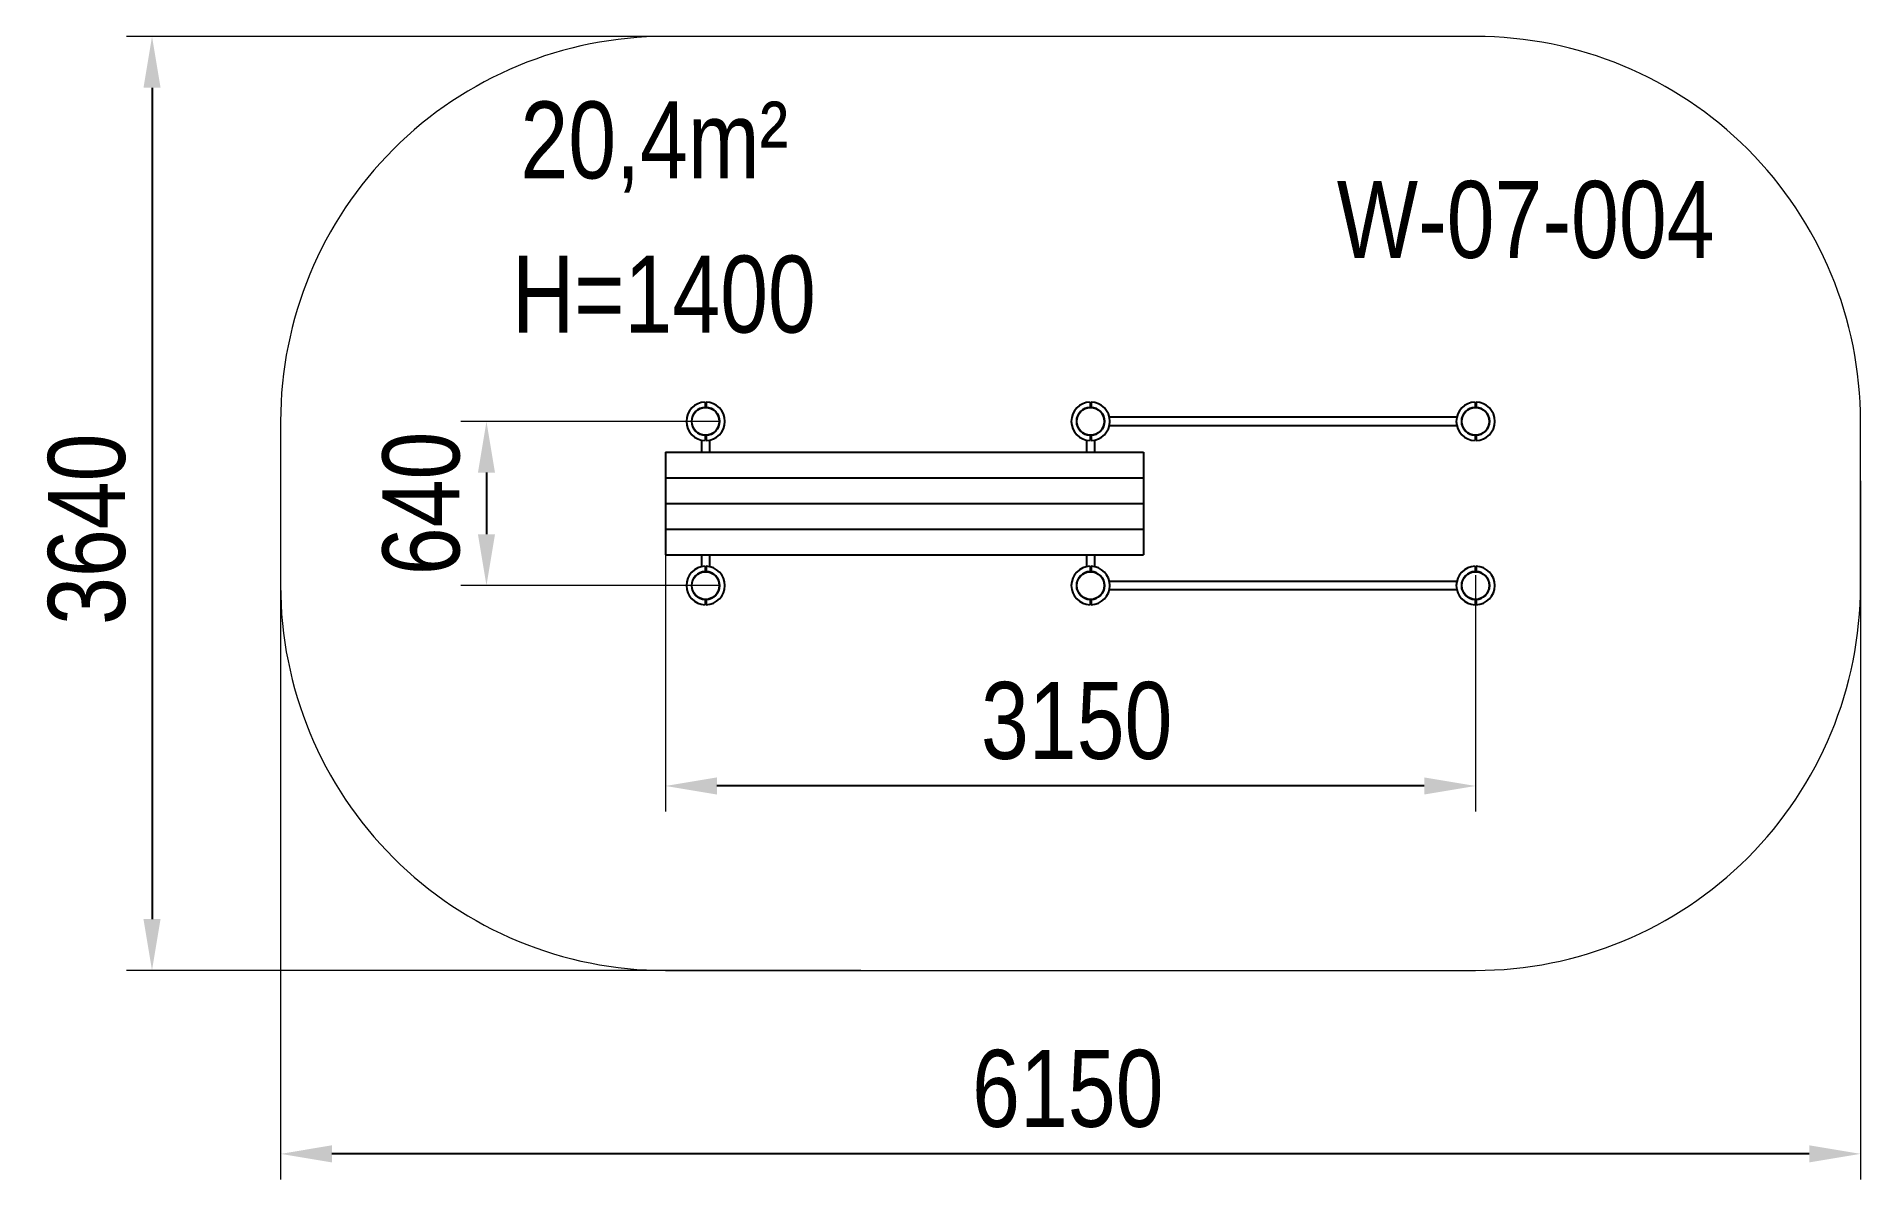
# Model space of a CAD drawing. Header units: millimetres. Extents: x -3841 to 3266, y -2562 to 1893.
import ezdxf

# ---------------------------------------------------------------- set-up
doc = ezdxf.new("R2010")
doc.units = ezdxf.units.MM
for name, color, linetype in [('DIKOM_ЗОНА', 80, 'Continuous'), ('DIKOM_ОБЪЕКТ', 7, 'Continuous'), ('DIKOM_РАЗМЕР_ЗОНА', 7, 'Continuous'), ('DIKOM_РАЗМЕР_ОБЪЕКТА', 7, 'Continuous')]:
    doc.layers.add(name, color=color, linetype=linetype)
doc.styles.add('style1', font='arial.ttf', dxfattribs={"width": 0.8})
doc.dimstyles.new('1-50', dxfattribs={"dimtxt": 300, "dimasz": 200, "dimexe": 100, "dimexo": 0, "dimgap": 100, "dimtad": 1, "dimdec": 0, "dimtxsty": 'style1', "dimcen": 0, "dimclrd": 7, "dimclre": 7, "dimadec": 1, "dimazin": 2, "dimtfac": 1, "dimtdec": 0, "dimtmove": 0, "dimatfit": 3, "dimfxl": 0, "dimlwd": 25, "dimlwe": 18, "dimarcsym": 0})

# ---------------------------------------------------------------- blocks, each defined once
blk = doc.blocks.new('*D9')
at = {"layer": 'Defpoints', "color": 0, "transparency": 16777216}
for p in [(-860.5, 1892.5), (-3390.5, -1747.5), (-628.8, -1747.5)]:
    blk.add_point(p, dxfattribs=at)
at = {"layer": 'DIKOM_РАЗМЕР_ЗОНА', "color": 7, "lineweight": 18, "transparency": 16777216}
for p, q in [((-860.5, 1892.5), (-3490.5, 1892.5)), ((-628.8, -1747.5), (-3490.5, -1747.5))]:
    blk.add_line(p, q, dxfattribs=at)
at = {"layer": 'DIKOM_РАЗМЕР_ЗОНА', "color": 7, "lineweight": 25, "transparency": 16777216}
blk.add_line((-3390.5, 1692.5), (-3390.5, -1547.5), dxfattribs=at)
at = {"layer": 'DIKOM_РАЗМЕР_ЗОНА', "color": 7, "transparency": 16777216}
for points in [[(-3423.8, 1692.5), (-3357.2, 1692.5), (-3390.5, 1892.5)], [(-3423.8, -1547.5), (-3357.2, -1547.5), (-3390.5, -1747.5)]]:
    blk.add_solid(points, dxfattribs=at)
at = {"layer": 'DIKOM_РАЗМЕР_ЗОНА', "color": 0, "transparency": 16777216, "insert": (-3643.8, -27.9), "char_height": 300, "attachment_point": 5, "rotation": 90, "style": 'style1'}
blk.add_mtext('3640', dxfattribs=at)
blk = doc.blocks.new('*D10')
at = {"layer": 'Defpoints', "color": 0, "transparency": 16777216}
for p in [(-2889.5, 210.2), (3266.5, 160.3), (-2889.5, -2462.5)]:
    blk.add_point(p, dxfattribs=at)
at = {"layer": 'DIKOM_РАЗМЕР_ЗОНА', "color": 7, "lineweight": 18, "transparency": 16777216}
for p, q in [((-2889.5, 210.2), (-2889.5, -2562.5)), ((3266.5, 160.3), (3266.5, -2562.5))]:
    blk.add_line(p, q, dxfattribs=at)
at = {"layer": 'DIKOM_РАЗМЕР_ЗОНА', "color": 7, "lineweight": 25, "transparency": 16777216}
blk.add_line((3066.5, -2462.5), (-2689.5, -2462.5), dxfattribs=at)
at = {"layer": 'DIKOM_РАЗМЕР_ЗОНА', "color": 7, "transparency": 16777216}
for points in [[(-2689.5, -2429.1), (-2689.5, -2495.8), (-2889.5, -2462.5)], [(3066.5, -2429.1), (3066.5, -2495.8), (3266.5, -2462.5)]]:
    blk.add_solid(points, dxfattribs=at)
at = {"layer": 'DIKOM_РАЗМЕР_ЗОНА', "color": 0, "transparency": 16777216, "insert": (177.8, -2209.3), "char_height": 300, "attachment_point": 5, "style": 'style1'}
blk.add_mtext('6150', dxfattribs=at)
blk = doc.blocks.new('*D11')
at = {"layer": 'Defpoints', "color": 0, "transparency": 16777216}
for p in [(-1389.5, -92.2), (1766.5, -207.5), (-1389.5, -1028.6)]:
    blk.add_point(p, dxfattribs=at)
at = {"layer": 'DIKOM_РАЗМЕР_ОБЪЕКТА', "color": 7, "lineweight": 18, "transparency": 16777216}
for p, q in [((-1389.5, -92.2), (-1389.5, -1128.6)), ((1766.5, -207.5), (1766.5, -1128.6))]:
    blk.add_line(p, q, dxfattribs=at)
at = {"layer": 'DIKOM_РАЗМЕР_ОБЪЕКТА', "color": 7, "lineweight": 25, "transparency": 16777216}
blk.add_line((1566.5, -1028.6), (-1189.5, -1028.6), dxfattribs=at)
at = {"layer": 'DIKOM_РАЗМЕР_ОБЪЕКТА', "color": 7, "transparency": 16777216}
for points in [[(-1189.5, -995.2), (-1189.5, -1061.9), (-1389.5, -1028.6)], [(1566.5, -995.2), (1566.5, -1061.9), (1766.5, -1028.6)]]:
    blk.add_solid(points, dxfattribs=at)
at = {"layer": 'DIKOM_РАЗМЕР_ОБЪЕКТА', "color": 0, "transparency": 16777216, "insert": (212.4, -775.3), "char_height": 300, "attachment_point": 5, "style": 'style1'}
blk.add_mtext('3150', dxfattribs=at)
blk = doc.blocks.new('*D12')
at = {"layer": 'Defpoints', "color": 0, "transparency": 16777216}
for p in [(-1183.5, 392.5), (-2087.3, -247.5), (-1183.5, -247.5)]:
    blk.add_point(p, dxfattribs=at)
at = {"layer": 'DIKOM_РАЗМЕР_ОБЪЕКТА', "color": 7, "lineweight": 18, "transparency": 16777216}
for p, q in [((-1183.5, 392.5), (-2187.3, 392.5)), ((-1183.5, -247.5), (-2187.3, -247.5))]:
    blk.add_line(p, q, dxfattribs=at)
at = {"layer": 'DIKOM_РАЗМЕР_ОБЪЕКТА', "color": 7, "lineweight": 25, "transparency": 16777216}
blk.add_line((-2087.3, 192.5), (-2087.3, -47.5), dxfattribs=at)
at = {"layer": 'DIKOM_РАЗМЕР_ОБЪЕКТА', "color": 7, "transparency": 16777216}
for points in [[(-2120.6, 192.5), (-2054, 192.5), (-2087.3, 392.5)], [(-2120.6, -47.5), (-2054, -47.5), (-2087.3, -247.5)]]:
    blk.add_solid(points, dxfattribs=at)
at = {"layer": 'DIKOM_РАЗМЕР_ОБЪЕКТА', "color": 0, "transparency": 16777216, "insert": (-2340.5, 72.5), "char_height": 300, "attachment_point": 5, "rotation": 90, "style": 'style1'}
blk.add_mtext('640', dxfattribs=at)

msp = doc.modelspace()

# ---------------------------------------------------------------- linework, layer by layer
at = {"layer": 'DIKOM_ЗОНА', "color": 3, "lineweight": 15}
msp.add_lwpolyline([(-2889.5, -247.5, 0.414214), (-1389.5, -1747.5), (1766.5, -1747.5, 0.414214), (3266.5, -247.5), (3266.5, 392.5, 0.414214), (1766.5, 1892.5), (-1389.5, 1892.5, 0.414214), (-2889.5, 392.5)], format="xyb", close=True, dxfattribs=at)
at = {"layer": 'DIKOM_ОБЪЕКТ'}
for p, q in [((-1235.5, 467.5), (-1235.5, 447)), ((-1235.5, 447.5), (-1231.5, 447.5)), ((-1231.5, 467.5), (-1231.5, 447)), ((264.5, 467.5), (264.5, 447)), ((264.5, 447.5), (268.5, 447.5)), ((268.5, 467.5), (268.5, 447)), ((1764.5, 467.5), (1764.5, 447)), ((1764.5, 447.5), (1768.5, 447.5)), ((1768.5, 467.5), (1768.5, 447)), ((1693.2, 408.5), (339.8, 408.5)), ((339.8, 376.5), (1693.2, 376.5)), ((-1249.5, 319.2), (-1249.5, 272.5)), ((-1235.5, 338), (-1235.5, 317.5)), ((-1231.5, 338), (-1231.5, 317.5)), ((-1217.5, 272.5), (-1217.5, 319.2)), ((250.5, 319.2), (250.5, 272.5)), ((264.5, 338), (264.5, 317.5)), ((268.5, 338), (268.5, 317.5)), ((282.5, 272.5), (282.5, 319.2)), ((1764.5, 338), (1764.5, 317.5)), ((1768.5, 338), (1768.5, 317.5)), ((-1389.5, 272.5), (472.5, 272.5)), ((-1389.5, 272.5), (-1389.5, -127.5)), ((472.5, 272.5), (472.5, -127.5)), ((-1389.5, 172.5), (472.5, 172.5)), ((-1389.5, 72.5), (472.5, 72.5)), ((-1389.5, -27.5), (472.5, -27.5)), ((-1389.5, -127.5), (472.5, -127.5)), ((-1249.5, -127.5), (-1249.5, -174.2)), ((-1217.5, -174.2), (-1217.5, -127.5)), ((250.5, -127.5), (250.5, -174.2)), ((282.5, -174.2), (282.5, -127.5)), ((-1249.5, -195.4), (-1249.5, -197.5)), ((-1235.5, -172.5), (-1235.5, -193)), ((-1235.5, -192.5), (-1231.5, -192.5)), ((-1231.5, -172.5), (-1231.5, -193)), ((-1217.5, -197.5), (-1217.5, -195.4)), ((264.5, -172.5), (264.5, -193)), ((264.5, -192.5), (268.5, -192.5)), ((268.5, -172.5), (268.5, -193)), ((1764.5, -172.5), (1764.5, -193)), ((1764.5, -192.5), (1768.5, -192.5)), ((1768.5, -172.5), (1768.5, -193)), ((1693.2, -231.5), (339.8, -231.5)), ((339.8, -263.5), (1693.2, -263.5)), ((-1235.5, -302), (-1235.5, -322.5)), ((-1231.5, -302), (-1231.5, -322.5)), ((264.5, -302), (264.5, -322.5)), ((268.5, -302), (268.5, -322.5)), ((1764.5, -302), (1764.5, -322.5)), ((1768.5, -302), (1768.5, -322.5))]:
    msp.add_line(p, q, dxfattribs=at)
for centre in [(-1233.5, 392.5), (266.5, 392.5), (1766.5, 392.5), (-1233.5, -247.5), (266.5, -247.5), (1766.5, -247.5)]:
    msp.add_circle(centre, 54, dxfattribs=at)
for centre, radius, start, end in [((-1233.5, 392.5), 75, 91.52807, 268.47193), ((-1233.5, 392.5), 54.5, 92.10307, 267.89693), ((-1233.5, 392.5), 75, 271.52807, 88.47193), ((-1233.5, 392.5), 54.5, 272.10307, 87.89693), ((266.5, 392.5), 75, 91.52807, 268.47193), ((266.5, 392.5), 54.5, 92.10307, 267.89693), ((266.5, 392.5), 75, 271.52807, 88.47193), ((266.5, 392.5), 54.5, 272.10307, 87.89693), ((1766.5, 392.5), 75, 91.52807, 268.47193), ((1766.5, 392.5), 54.5, 92.10307, 267.89693), ((1766.5, 392.5), 75, 271.52807, 88.47193), ((1766.5, 392.5), 54.5, 272.10307, 87.89693), ((-1233.5, -247.5), 75, 91.52807, 268.47193), ((-1233.5, -247.5), 54.5, 92.10307, 267.89693), ((-1233.5, -247.5), 75, 271.52807, 88.47193), ((-1233.5, -247.5), 54.5, 272.10307, 87.89693), ((266.5, -247.5), 75, 91.52807, 268.47193), ((266.5, -247.5), 54.5, 92.10307, 267.89693), ((266.5, -247.5), 75, 271.52807, 88.47193), ((266.5, -247.5), 54.5, 272.10307, 87.89693), ((1766.5, -247.5), 75, 91.52807, 268.47193), ((1766.5, -247.5), 54.5, 92.10307, 267.89693), ((1766.5, -247.5), 75, 271.52807, 88.47193), ((1766.5, -247.5), 54.5, 272.10307, 87.89693)]:
    msp.add_arc(centre, radius, start, end, dxfattribs=at)

# ---------------------------------------------------------------- texts
at = {"layer": 'DIKOM_РАЗМЕР_ОБЪЕКТА', "char_height": 300, "width": 5885.531, "attachment_point": 1, "style": 'style1'}
for s, insert in [('20,4m²', (-1954.9, 1639.1)), ('W-0{\\fArial|b0|i0|c204|p34;7}-00{\\fArial|b0|i0|c204|p34;4}', (1226, 1329.5)), ('Н=1400', (-1987.5, 1038.5))]:
    msp.add_mtext(s, dxfattribs=dict(at, insert=insert))

# ---------------------------------------------------------------- dimensions: what is measured, and where the dimension line sits
at = {"layer": 'DIKOM_РАЗМЕР_ЗОНА'}
dim = msp.add_linear_dim(base=(-3390.5, -1747.5), p1=(-860.5, 1892.5), p2=(-628.8, -1747.5), angle=270, dimstyle='1-50', dxfattribs=at)
dim.commit()
dim.dimension.update_dxf_attribs({"geometry": '*D9', "text_midpoint": (-3390.5, -27.9), "dimtype": 160})
dim = msp.add_linear_dim(base=(-2889.5, -2462.5), p1=(3266.5, 160.3), p2=(-2889.5, 210.2), text='6150', dimstyle='1-50', dxfattribs=at)
dim.commit()
dim.dimension.update_dxf_attribs({"geometry": '*D10', "text_midpoint": (177.8, -2462.5), "dimtype": 160})
at = {"layer": 'DIKOM_РАЗМЕР_ОБЪЕКТА'}
dim = msp.add_linear_dim(base=(-2087.3, -247.5), p1=(-1183.5, 392.5), p2=(-1183.5, -247.5), angle=270, dimstyle='1-50', dxfattribs=at)
dim.commit()
dim.dimension.update_dxf_attribs({"geometry": '*D12', "text_midpoint": (-2087.3, 72.5), "dimtype": 160})
dim = msp.add_linear_dim(base=(-1389.5, -1028.6), p1=(1766.5, -207.5), p2=(-1389.5, -92.2), text='3150', dimstyle='1-50', dxfattribs=at)
dim.commit()
dim.dimension.update_dxf_attribs({"geometry": '*D11', "text_midpoint": (212.4, -1028.6), "dimtype": 160})

doc.saveas('drawing.dxf')
